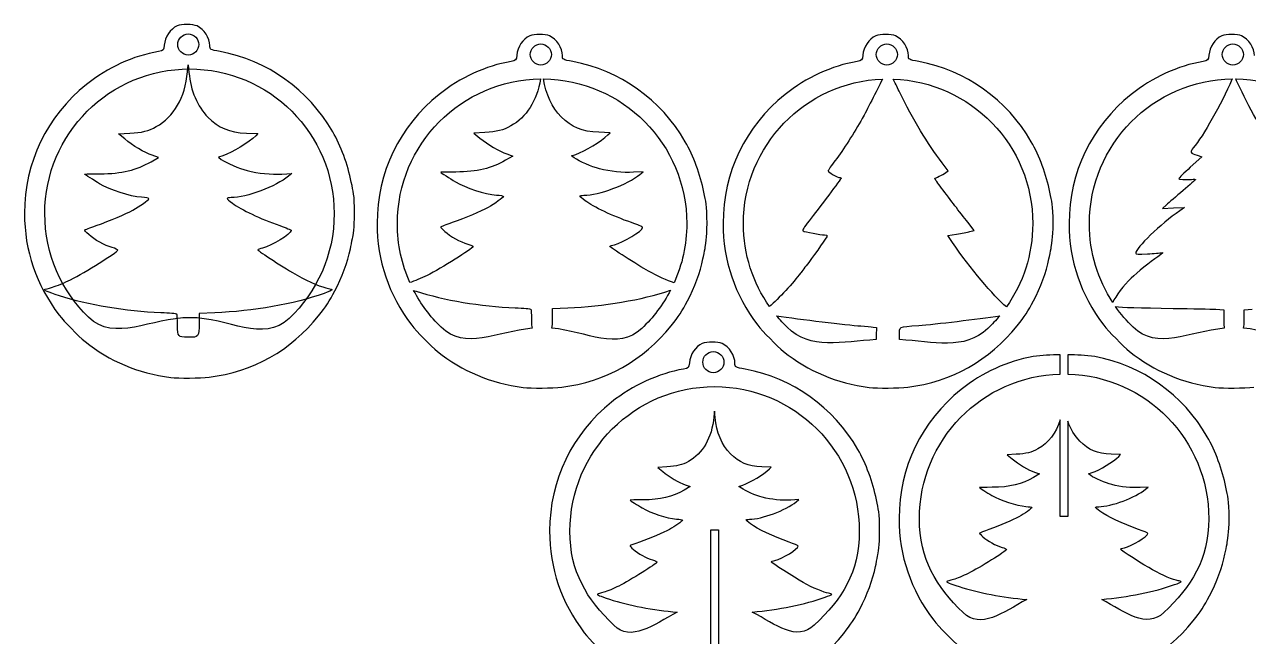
# Model space of a CAD drawing. Extents: x 0 to 701, y 0 to 378.
# Drawn here: x 0.1 to 328.5, y 214.3 to 378.4 of the extents above; entities that cross this region are included whole.
import ezdxf

# ---------------------------------------------------------------- set-up
doc = ezdxf.new("R2010")
doc.units = 0
doc.layers.add('Calque_1', color=7, linetype='CONTINUOUS')

msp = doc.modelspace()

# ---------------------------------------------------------------- linework, layer by layer
at = {"layer": 'Calque_1', "color": 7}
for p, q in [((43.736355, 378.442279), (43.736355, 378.442279)), ((44.020308, 375.895223), (44.020308, 375.895223)), ((138.318438, 375.76315), (138.318438, 375.76315)), ((231.143632, 375.763152), (231.143632, 375.763152)), ((323.968806, 375.763152), (323.968806, 375.763152)), ((138.602389, 373.216094), (138.602389, 373.216094)), ((231.427585, 373.216095), (231.427585, 373.216095)), ((324.252759, 373.216095), (324.252759, 373.216095)), ((43.844759, 365.731521), (44.042591, 367.587637)), ((44.042591, 367.587637), (44.221963, 365.533768)), ((44.358018, 366.514749), (44.358018, 366.514749)), ((138.504901, 363.830206), (138.504901, 363.830206)), ((139.302212, 363.830979), (139.302212, 363.830979)), ((230.260828, 363.803899), (230.260828, 363.803899)), ((233.143676, 363.808542), (233.143676, 363.808542)), ((324.087957, 363.829045), (324.087957, 363.829037)), ((325.016799, 363.830206), (325.016799, 363.830206)), ((25.326477, 349.103028), (28.32397, 349.264059)), ((26.986344, 347.729175), (25.326477, 349.103028)), ((59.632327, 349.292957), (62.714476, 349.158765)), ((62.714476, 349.158765), (62.130228, 348.590601)), ((123.583497, 349.482508), (120.655774, 349.325059)), ((120.655774, 349.325059), (122.277086, 347.983057)), ((157.174551, 349.379603), (154.164041, 349.510747)), ((156.603939, 348.824466), (157.174551, 349.379603)), ((34.046452, 341.635589), (36.000115, 342.779226)), ((36.000115, 342.779226), (34.376773, 343.346459)), ((53.324688, 343.243106), (52.097466, 342.825337)), ((52.097466, 342.825337), (52.884259, 342.265096)), ((131.081145, 343.148135), (129.173172, 342.031284)), ((129.49581, 343.7025), (131.081145, 343.148135)), ((146.804501, 343.193396), (148.003366, 343.601528)), ((147.573183, 342.645996), (146.804501, 343.193396)), ((315.914088, 342.964758), (312.844775, 340.137617)), ((314.710967, 343.357028), (315.914088, 342.964758)), ((69.164626, 338.326017), (71.78741, 338.475204)), ((71.78741, 338.475204), (70.913149, 337.742166)), ((166.036637, 338.944174), (163.47488, 338.798717)), ((165.182848, 338.228491), (166.036637, 338.944174)), ((247.88945, 339.189828), (246.277035, 341.317534)), ((247.24224, 338.692332), (247.88945, 339.189828)), ((306.464366, 330.09446), (305.400126, 329.107206)), ((305.400126, 329.107206), (308.334427, 329.219393)), ((308.334427, 329.219393), (311.268339, 329.331193)), ((311.268339, 329.331193), (310.002547, 328.465025)), ((254.889213, 323.209601), (253.156487, 325.367093)), ((247.770297, 321.843227), (250.151394, 322.185206)), ((249.053111, 319.961561), (247.770297, 321.843227)), ((253.710851, 322.868394), (254.889213, 323.209601)), ((104.492175, 307.11603), (104.492175, 307.11603)), ((173.39463, 307.132271), (173.39463, 307.132271)), ((141.760291, 302.281877), (145.847033, 302.43507)), ((141.760291, 299.69033), (141.760291, 302.281877)), ((292.802176, 302.74378), (292.802176, 302.74378)), ((51.117296, 301.097129), (46.933324, 300.940079)), ((46.933324, 300.940079), (46.933324, 298.286931)), ((201.848241, 300.291116), (201.848223, 300.291116)), ((261.703673, 300.314715), (261.703673, 300.314715)), ((319.649564, 302.028872), (321.837232, 301.89386)), ((321.837232, 301.89386), (321.837232, 299.314693)), ((327.276808, 301.89386), (329.464477, 302.028872)), ((327.276808, 299.314693), (327.276808, 301.89386)), ((227.772187, 297.278673), (228.648801, 297.142112)), ((228.648801, 297.142112), (228.608181, 294.994678)), ((41.573371, 295.011407), (41.573371, 295.011407)), ((184.610843, 293.227463), (184.610843, 293.227463)), ((184.894794, 290.680407), (184.894794, 290.680407)), ((277.957935, 284.665082), (277.957935, 289.852429)), ((277.957935, 289.852429), (277.957935, 289.852429)), ((280.005949, 289.846626), (280.005949, 284.665082)), ((185.23252, 281.299933), (185.23252, 281.299933)), ((185.200797, 274.675805), (185.039865, 273.164749)), ((185.346642, 273.003817), (185.200797, 274.675805)), ((277.957935, 246.427894), (277.957935, 272.41569)), ((280.005949, 272.039277), (280.005949, 246.427894)), ((266.154587, 263.138893), (263.714688, 263.007749)), ((263.714688, 263.007749), (265.065974, 261.889348)), ((294.149774, 263.05301), (291.640629, 263.162491)), ((293.674329, 262.590718), (294.149774, 263.05301)), ((172.405163, 259.760204), (169.965265, 259.62906)), ((169.965265, 259.62906), (171.316552, 258.51066)), ((200.400351, 259.674321), (197.891206, 259.783802)), ((199.924906, 259.21203), (200.400351, 259.674321)), ((272.403463, 257.860249), (270.813101, 256.929088)), ((271.081965, 258.321766), (272.403463, 257.860249)), ((285.507034, 257.897774), (286.506283, 258.23782)), ((286.147668, 257.441672), (285.507034, 257.897774)), ((178.654041, 254.481561), (177.063677, 253.5504)), ((177.332542, 254.943078), (178.654041, 254.481561)), ((191.757612, 254.519085), (192.75686, 254.859132)), ((192.398244, 254.062983), (191.757612, 254.519085)), ((301.535619, 254.356497), (299.400564, 254.235025)), ((300.823806, 253.759968), (301.535619, 254.356497)), ((207.786199, 250.977808), (205.651142, 250.856336)), ((207.074384, 250.381279), (207.786199, 250.977808)), ((280.005949, 246.427894), (277.957935, 246.427894)), ((184.208513, 198.370871), (184.208513, 242.850747)), ((184.208513, 242.850747), (186.256526, 242.850747)), ((186.256526, 242.850747), (186.256526, 198.384411))]:
    msp.add_line(p, q, dxfattribs=at)
for points in [[(41.041909, 378.049621), (39.218437, 377.267995), (37.787222, 375.121564), (37.582259, 372.861115)], [(43.736355, 378.442279), (42.700746, 378.44426), (41.657808, 378.313627), (41.041909, 378.049621)], [(46.386691, 378.039563), (45.800146, 378.305841), (44.771944, 378.440322), (43.736355, 378.442279)], [(49.811539, 372.769817), (49.811539, 374.834653), (48.290381, 377.17533), (46.386691, 378.039563)], [(41.190462, 373.065375), (41.190388, 373.81592), (41.488508, 374.535745), (42.019223, 375.06646)], [(42.019223, 375.06646), (42.549938, 375.597176), (43.269764, 375.895296), (44.020308, 375.895223)], [(44.020308, 375.895223), (44.770784, 375.895191), (45.490507, 375.597024), (46.021137, 375.06632)], [(46.021137, 375.06632), (46.551766, 374.535616), (46.849832, 373.815851), (46.849758, 373.065375)], [(135.623988, 375.370492), (133.80053, 374.588866), (132.369311, 372.442434), (132.16434, 370.181986)], [(138.318438, 375.76315), (137.282839, 375.765131), (136.239889, 375.634497), (135.623988, 375.370492)], [(140.968786, 375.360434), (140.382239, 375.626711), (139.354037, 375.761193), (138.318438, 375.76315)], [(144.393617, 370.090687), (144.393617, 372.155524), (142.872478, 374.496201), (140.968786, 375.360434)], [(228.449184, 375.370494), (226.625726, 374.588868), (225.194505, 372.442437), (224.989534, 370.181987)], [(231.143632, 375.763152), (230.108033, 375.765113), (229.065085, 375.6345), (228.449184, 375.370494)], [(233.79398, 375.360436), (233.207433, 375.626714), (232.179233, 375.761195), (231.143632, 375.763152)], [(237.218813, 370.090689), (237.218813, 372.155526), (235.697672, 374.496203), (233.79398, 375.360436)], [(321.274358, 375.370494), (319.4509, 374.588868), (318.019679, 372.442437), (317.814709, 370.181987)], [(323.968806, 375.763152), (322.933207, 375.765113), (321.890259, 375.6345), (321.274358, 375.370494)], [(326.619154, 375.360436), (326.032607, 375.626714), (325.004405, 375.761195), (323.968806, 375.763152)], [(330.043987, 370.090689), (330.043987, 372.155526), (328.522846, 374.496203), (326.619154, 375.360436)], [(36.045672, 371.210788), (29.315568, 370.042141), (22.330965, 366.841983), (16.733823, 362.363015)], [(37.582259, 372.861115), (37.464427, 371.561627), (37.348358, 371.436992), (36.045672, 371.210788)], [(42.01936, 371.064539), (41.488656, 371.595171), (41.190491, 372.314897), (41.190462, 373.065375)], [(44.020308, 370.235913), (43.26983, 370.23584), (42.550064, 370.533907), (42.01936, 371.064539)], [(46.849758, 373.065375), (46.849698, 371.502736), (45.582947, 370.23598), (44.020308, 370.235913)], [(52.58452, 371.187964), (49.842339, 371.696475), (49.811539, 371.714036), (49.811539, 372.769817)], [(82.768929, 349.672598), (76.231706, 361.008964), (65.245098, 368.840171), (52.58452, 371.187964)], [(135.772541, 370.386245), (135.772467, 371.13679), (136.070588, 371.856616), (136.601303, 372.387331)], [(136.601303, 372.387331), (137.132019, 372.918047), (137.851844, 373.216167), (138.602389, 373.216094)], [(138.602389, 373.216094), (139.352867, 373.216065), (140.072594, 372.917899), (140.603226, 372.387195)], [(140.603226, 372.387195), (141.133858, 371.85649), (141.431925, 371.136723), (141.431852, 370.386245)], [(228.597737, 370.386247), (228.597584, 371.949192), (229.86464, 373.216248), (231.427585, 373.216095)], [(231.427585, 373.216095), (232.99038, 373.216034), (234.2572, 371.949041), (234.257047, 370.386247)], [(321.422911, 370.386247), (321.422838, 371.136792), (321.720958, 371.856618), (322.251673, 372.387333)], [(322.251673, 372.387333), (322.782389, 372.918048), (323.502214, 373.216169), (324.252759, 373.216095)], [(324.252759, 373.216095), (325.003237, 373.216066), (325.722963, 372.9179), (326.253594, 372.387196)], [(326.253594, 372.387196), (326.784226, 371.856491), (327.082293, 371.136725), (327.08222, 370.386247)], [(130.627749, 368.53166), (123.897654, 367.363013), (116.913054, 364.162855), (111.31592, 359.683888)], [(132.16434, 370.181986), (132.046507, 368.882498), (131.930436, 368.757864), (130.627749, 368.53166)], [(136.60144, 368.385409), (136.070735, 368.916041), (135.77257, 369.635767), (135.772541, 370.386245)], [(138.602389, 367.556783), (137.851911, 367.55671), (137.132144, 367.854777), (136.60144, 368.385409)], [(141.431852, 370.386245), (141.431791, 368.823602), (140.165033, 367.556844), (138.602389, 367.556783)], [(147.166597, 368.508834), (144.424424, 369.017346), (144.393617, 369.034906), (144.393617, 370.090687)], [(177.351002, 346.993477), (170.813795, 358.329836), (159.827185, 366.161041), (147.166597, 368.508834)], [(223.452945, 368.531661), (216.72285, 367.363015), (209.738248, 364.162856), (204.141116, 359.683888)], [(224.989534, 370.181987), (224.871701, 368.8825), (224.755632, 368.757865), (223.452945, 368.531661)], [(231.427585, 367.556785), (229.864791, 367.556633), (228.597798, 368.823453), (228.597737, 370.386247)], [(234.257047, 370.386247), (234.256984, 368.823604), (232.990227, 367.556847), (231.427585, 367.556785)], [(239.991793, 368.508837), (237.24962, 369.017348), (237.218813, 369.034909), (237.218813, 370.090689)], [(270.176198, 346.993479), (263.63899, 358.329838), (252.652381, 366.161044), (239.991793, 368.508837)], [(316.278119, 368.531661), (309.548024, 367.363015), (302.563422, 364.162856), (296.966289, 359.683888)], [(317.814709, 370.181987), (317.696875, 368.8825), (317.580806, 368.757865), (316.278119, 368.531661)], [(322.25181, 368.385411), (321.721106, 368.916043), (321.42294, 369.635769), (321.422911, 370.386247)], [(324.252759, 367.556785), (323.502281, 367.556712), (322.782514, 367.854779), (322.25181, 368.385411)], [(327.08222, 370.386247), (327.082159, 368.823604), (325.815402, 367.556847), (324.252759, 367.556785)], [(5.542489, 327.699203), (5.542489, 349.136522), (22.920699, 366.514749), (44.358018, 366.514749)], [(35.441499, 351.033636), (40.205539, 353.69031), (43.101085, 358.754827), (43.844759, 365.731521)], [(44.221963, 365.533768), (44.639, 360.758341), (46.487132, 356.398225), (49.292299, 353.572062)], [(44.358018, 366.514749), (65.795356, 366.514749), (83.173566, 349.136522), (83.173566, 327.699203)], [(16.733823, 362.363015), (6.092767, 353.847756), (0.111527, 341.422902), (0.099049, 327.807527)], [(100.124576, 325.020084), (100.124576, 346.311857), (117.268485, 363.596438), (138.504901, 363.830206)], [(138.504901, 363.830206), (137.509433, 357.909678), (134.78365, 353.579862), (130.535678, 351.210978)], [(139.302212, 363.830979), (160.572477, 363.636248), (177.755653, 346.336352), (177.755653, 325.020082)], [(144.064402, 353.690334), (141.629967, 356.14298), (139.935987, 359.779132), (139.302212, 363.830979)], [(192.949772, 325.020084), (192.949772, 345.953342), (209.521158, 363.013068), (230.260828, 363.803899)], [(230.260828, 363.803899), (228.689639, 360.604896), (225.955544, 355.246996), (224.846399, 353.247772)], [(233.143676, 363.808542), (253.942278, 363.082267), (270.580849, 345.99578), (270.580849, 325.020084)], [(234.728623, 360.580618), (234.140412, 361.770601), (233.609947, 362.853544), (233.143676, 363.808542)], [(285.774945, 325.020084), (285.774945, 346.289407), (302.882567, 363.559617), (324.087957, 363.829045)], [(324.003623, 363.645281), (321.120406, 356.978709), (316.317057, 348.500976), (313.636669, 345.348561)], [(324.087957, 363.829037), (324.059835, 363.770378), (324.031682, 363.710157), (324.003623, 363.645281)], [(325.016799, 363.830206), (346.257402, 363.601261), (363.406021, 346.314885), (363.406021, 325.020084)], [(326.129782, 361.5377), (325.6996, 362.462054), (325.299112, 363.281892), (325.016799, 363.830206)], [(335.409672, 345.475845), (333.07451, 348.243953), (329.176836, 354.990317), (326.129782, 361.5377)], [(111.31592, 359.683888), (100.674846, 351.168635), (94.693611, 338.743785), (94.681132, 325.128402)], [(204.141116, 359.683888), (193.500042, 351.168635), (187.518805, 338.743787), (187.506326, 325.128404)], [(246.277035, 341.317534), (242.247231, 346.635612), (238.681667, 352.583416), (234.728623, 360.580618)], [(296.966289, 359.683888), (286.325216, 351.168635), (280.343979, 338.743787), (280.3315, 325.128404)], [(49.292299, 353.572062), (52.194381, 350.648232), (54.97984, 349.495504), (59.632327, 349.292957)], [(154.164041, 349.510747), (149.619699, 349.708595), (146.899026, 350.834473), (144.064402, 353.690334)], [(224.846399, 353.247772), (222.772366, 349.509351), (219.720113, 344.772781), (217.585506, 341.980606)], [(28.32397, 349.264059), (31.620034, 349.441114), (33.362694, 349.874372), (35.441499, 351.033636)], [(62.130228, 348.590601), (60.280611, 346.791848), (55.855944, 344.10477), (53.324688, 343.243106)], [(87.769028, 336.138849), (86.797297, 340.924498), (84.984679, 345.830178), (82.768929, 349.672598)], [(130.535678, 351.210978), (128.505197, 350.078675), (126.802959, 349.655457), (123.583497, 349.482508)], [(148.003366, 343.601528), (150.475771, 344.443177), (154.797315, 347.06752), (156.603939, 348.824466)], [(34.376773, 343.346459), (32.316805, 344.066285), (29.12453, 345.959379), (26.986344, 347.729175)], [(122.277086, 347.983057), (124.365584, 346.2544), (127.483726, 344.405579), (129.49581, 343.7025)], [(182.35111, 333.459724), (181.379382, 338.245371), (179.566768, 343.151053), (177.351002, 346.993477)], [(275.176306, 333.459725), (274.204578, 338.245373), (272.391964, 343.151055), (270.176198, 346.993479)], [(313.636669, 345.348561), (312.689228, 344.23427), (312.831779, 343.969639), (314.710967, 343.357028)], [(20.393127, 338.386904), (26.221457, 338.421645), (30.154989, 339.357606), (34.046452, 341.635589)], [(52.884259, 342.265096), (54.232225, 341.305248), (57.709681, 339.797321), (59.797498, 339.267325)], [(129.173172, 342.031284), (125.372176, 339.806248), (121.52995, 338.891844), (115.8371, 338.857909)], [(154.325359, 339.717885), (152.286074, 340.235571), (148.889814, 341.708465), (147.573183, 342.645996)], [(217.585506, 341.980606), (216.54628, 340.621245), (215.696104, 339.351937), (215.696104, 339.160041)], [(16.209155, 338.307201), (16.209155, 338.337327), (18.091949, 338.373197), (20.393127, 338.386904)], [(20.235998, 335.724506), (18.768874, 336.593578), (16.209155, 338.235301), (16.209155, 338.307201)], [(59.797498, 339.267325), (62.816759, 338.500854), (66.222078, 338.158668), (69.164626, 338.326017)], [(115.8371, 338.857909), (113.589403, 338.844519), (111.750359, 338.809576), (111.750359, 338.78015)], [(111.750359, 338.78015), (111.750359, 338.709919), (114.250506, 337.106326), (115.683519, 336.257465)], [(150.150802, 332.612122), (154.128418, 332.612122), (161.985786, 335.547905), (165.182848, 338.228491)], [(163.47488, 338.798717), (160.600729, 338.635252), (157.27444, 338.969242), (154.325359, 339.717885)], [(215.696104, 339.160041), (215.696104, 338.809405), (218.247486, 337.373542), (218.87064, 337.373542)], [(245.449552, 337.716682), (246.079803, 337.97966), (246.886413, 338.418726), (247.24224, 338.692332)], [(312.844775, 340.137617), (311.156667, 338.582567), (309.775464, 337.226831), (309.775464, 337.125172)], [(31.508778, 332.077937), (28.268412, 332.345273), (23.1402, 334.004169), (20.235998, 335.724506)], [(70.913149, 337.742166), (67.640002, 334.997767), (59.595744, 331.992272), (55.523463, 331.992272)], [(88.617026, 327.713523), (88.615045, 333.020751), (88.307858, 333.485225), (87.769028, 336.138849)], [(115.683519, 336.257465), (118.52022, 334.577124), (123.529534, 332.956806), (126.694589, 332.695686)], [(219.204111, 337.256324), (219.204111, 337.102131), (213.123679, 329.026595), (210.586903, 325.81159)], [(218.87064, 337.373542), (219.054041, 337.373542), (219.204111, 337.320744), (219.204111, 337.256324)], [(246.1339, 334.535182), (245.12619, 335.868174), (244.302128, 337.02192), (244.302524, 337.098874)], [(244.302524, 337.098874), (244.303118, 337.17583), (244.819299, 337.453703), (245.449552, 337.716682)], [(309.775464, 337.125172), (309.775464, 336.919767), (311.421428, 336.808377), (313.145748, 336.896928)], [(314.268791, 336.842768), (314.268791, 336.781217), (312.752484, 335.459702), (310.898891, 333.906148)], [(313.145748, 336.896928), (313.763612, 336.928659), (314.268791, 336.904316), (314.268791, 336.842768)], [(29.198232, 328.657941), (31.004829, 329.641914), (33.444655, 331.397527), (33.444655, 331.713548)], [(33.444655, 331.713548), (33.444655, 331.826111), (32.573524, 331.990093), (31.508778, 332.077937)], [(55.523463, 331.992272), (54.920419, 331.992272), (54.427007, 331.898743), (54.427007, 331.784437)], [(54.427007, 331.784437), (54.427007, 331.670131), (55.073349, 331.096362), (55.863312, 330.509381)], [(128.585151, 332.339778), (128.585151, 332.031102), (126.202284, 330.316267), (124.437674, 329.355187)], [(126.694589, 332.695686), (127.734569, 332.609886), (128.585151, 332.449731), (128.585151, 332.339778)], [(149.079985, 332.409023), (149.079985, 332.520671), (149.561779, 332.612122), (150.150802, 332.612122)], [(150.482723, 331.163735), (149.711126, 331.737065), (149.079985, 332.297367), (149.079985, 332.409023)], [(183.199097, 325.034396), (183.197077, 330.34163), (182.889927, 330.806108), (182.35111, 333.459724)], [(249.694518, 329.817867), (248.743748, 331.079397), (247.141605, 333.202193), (246.1339, 334.535182)], [(276.024293, 325.034398), (276.022281, 330.341632), (275.715124, 330.80611), (275.176306, 333.459725)], [(310.898891, 333.906148), (309.0453, 332.352591), (307.049713, 330.63739), (306.464366, 330.09446)], [(19.331531, 324.482605), (23.151748, 325.847169), (27.123131, 327.527754), (29.198232, 328.657941)], [(55.863312, 330.509381), (58.267526, 328.722928), (63.313915, 326.341928), (68.602583, 324.498649)], [(124.437674, 329.355187), (122.410803, 328.251268), (118.531742, 326.609788), (114.800328, 325.276957)], [(162.925933, 325.292816), (157.760189, 327.093237), (152.831066, 329.418827), (150.482723, 331.163735)], [(253.156487, 325.367093), (252.203336, 326.553615), (250.645289, 328.556335), (249.694518, 329.817867)], [(310.002547, 328.465025), (304.866817, 324.950617), (298.186818, 318.50028), (298.186818, 317.055493)], [(0.099049, 327.807527), (0.08974, 317.73628), (3.189397, 308.61872), (9.387048, 300.486241)], [(17.28008, 299.888149), (10.039352, 306.939244), (5.542489, 316.79414), (5.542489, 327.699203)], [(83.173566, 327.699203), (83.173566, 316.62073), (78.532646, 306.626096), (71.08858, 299.553906)], [(88.074254, 320.98649), (88.255013, 321.874696), (88.618412, 323.887365), (88.617026, 327.713523)], [(94.681132, 325.128402), (94.671902, 315.057167), (97.771492, 305.939607), (103.969147, 297.807116)], [(114.800328, 325.276957), (113.190037, 324.701771), (111.817455, 324.184807), (111.750359, 324.127996)], [(165.902785, 323.978667), (165.909321, 324.128363), (164.56977, 324.719887), (162.925933, 325.292816)], [(187.506326, 325.128404), (187.497096, 315.057169), (190.596686, 305.939607), (196.794341, 297.807118)], [(210.586903, 325.81159), (209.124489, 323.958185), (208.69002, 323.231959), (208.947796, 323.072653)], [(280.3315, 325.128404), (280.322266, 315.057169), (283.42186, 305.939609), (289.619515, 297.807118)], [(17.308701, 322.088453), (16.635263, 322.700034), (16.140464, 323.248015), (16.209155, 323.306188)], [(16.209155, 323.306188), (16.277846, 323.364341), (17.682915, 323.893743), (19.331531, 324.482605)], [(23.620738, 318.587803), (21.577289, 319.173021), (18.858916, 320.680631), (17.308701, 322.088453)], [(71.650386, 323.153515), (71.609346, 322.210286), (66.399489, 319.021378), (63.948234, 318.439092)], [(68.602583, 324.498649), (70.285544, 323.912084), (71.65708, 323.306782), (71.650386, 323.153515)], [(103.486352, 309.202335), (101.327586, 314.033818), (100.124576, 319.386199), (100.124576, 325.020084)], [(111.750359, 324.127996), (111.683264, 324.071188), (112.166492, 323.535787), (112.824271, 322.938415)], [(112.824271, 322.938415), (114.338459, 321.56332), (116.993635, 320.091), (118.989587, 319.519386)], [(158.379606, 319.373927), (160.773892, 319.942675), (165.862698, 323.057358), (165.902785, 323.978667)], [(177.755653, 325.020082), (177.755653, 319.361532), (176.542636, 313.986925), (174.366025, 309.138889)], [(182.656339, 318.307365), (182.837086, 319.195575), (183.200483, 321.208252), (183.199097, 325.034396)], [(199.958433, 302.770088), (195.542854, 309.07072), (192.949772, 316.74216), (192.949772, 325.020084)], [(208.947796, 323.072653), (209.373718, 322.809436), (213.741739, 321.992552), (214.722776, 321.992552)], [(214.722776, 321.992552), (215.109672, 321.992552), (215.426079, 321.895418), (215.426079, 321.776687)], [(250.151394, 322.185206), (251.461025, 322.373228), (253.06271, 322.680657), (253.710851, 322.868394)], [(270.580849, 325.020084), (270.580849, 316.694931), (267.959566, 308.982188), (263.49791, 302.661381)], [(275.481535, 318.307367), (275.662281, 319.195577), (276.02568, 321.208254), (276.024293, 325.034398)], [(292.035041, 303.876485), (288.076147, 309.959816), (285.774945, 317.220991), (285.774945, 325.020084)], [(25.120108, 317.884357), (25.165962, 318.021937), (24.491256, 318.338492), (23.620738, 318.587803)], [(87.514093, 318.21351), (87.678015, 319.030549), (87.930158, 320.27839), (88.074254, 320.98649)], [(120.454222, 318.83233), (120.255764, 318.236969), (111.862813, 312.994854), (108.090706, 311.110306)], [(118.989587, 319.519386), (119.83987, 319.275876), (120.499013, 318.966717), (120.454222, 318.83233)], [(157.131224, 318.937553), (157.131224, 319.014529), (157.692966, 319.210818), (158.379606, 319.373927)], [(167.472645, 312.277062), (164.589686, 313.866496), (157.131224, 318.670168), (157.131224, 318.937553)], [(215.426079, 321.776687), (215.426079, 321.471956), (212.421174, 317.132759), (210.461562, 314.607867)], [(263.49791, 302.661381), (260.024037, 305.602654), (253.74768, 313.075494), (249.053111, 319.961561)], [(12.462304, 309.978589), (16.324174, 311.90799), (24.916928, 317.274816), (25.120108, 317.884357)], [(63.948234, 318.439092), (63.245244, 318.272119), (62.670088, 318.070998), (62.670088, 317.992186)], [(62.670088, 317.992186), (62.670088, 317.718434), (70.305906, 312.800434), (73.257486, 311.17317)], [(83.373577, 306.958715), (85.236406, 310.47832), (86.832732, 314.81746), (87.514093, 318.21351)], [(177.955658, 304.279595), (179.818481, 307.799201), (181.414803, 312.138341), (182.096172, 315.534385)], [(182.096172, 315.534385), (182.260098, 316.351424), (182.512246, 317.599265), (182.656339, 318.307365)], [(270.780853, 304.279597), (272.643676, 307.799203), (274.239999, 312.138343), (274.921368, 315.534387)], [(274.921368, 315.534387), (275.085295, 316.351426), (275.337441, 317.599267), (275.481535, 318.307367)], [(304.099519, 316.132457), (302.109747, 314.748419), (298.62472, 311.943543), (296.983698, 310.40506)], [(298.186818, 317.055493), (298.186818, 316.835398), (298.929155, 316.803033), (301.320349, 316.919708)], [(301.320349, 316.919708), (303.043865, 317.003807), (304.773528, 317.138841), (305.163759, 317.219521)], [(305.163759, 317.219521), (305.718567, 317.334223), (305.486542, 317.097237), (304.099519, 316.132457)], [(174.366025, 309.138889), (172.59184, 309.719817), (169.949362, 310.911585), (167.472645, 312.277062)], [(210.461562, 314.607867), (209.555588, 313.440553), (208.571517, 312.154809), (208.274667, 311.750552)], [(7.591405, 307.976398), (8.690476, 308.28826), (10.882378, 309.189261), (12.462304, 309.978589)], [(73.257486, 311.17317), (76.526177, 309.371049), (80.083812, 307.859676), (81.644703, 307.610088)], [(108.090706, 311.110306), (106.613331, 310.372206), (104.598362, 309.539767), (103.486352, 309.202335)], [(208.274667, 311.750552), (206.445837, 309.260021), (202.292387, 304.808088), (199.958433, 302.770088)], [(296.983698, 310.40506), (294.960418, 308.508209), (292.74207, 305.521627), (292.035041, 303.876485)], [(9.464831, 305.662287), (6.220285, 306.722338), (5.223973, 307.136978), (5.475423, 307.32251)], [(5.475423, 307.32251), (5.540132, 307.370265), (6.492314, 307.664517), (7.591405, 307.976398)], [(36.691934, 301.105507), (27.142502, 301.483405), (17.122456, 303.160365), (9.464831, 305.662287)], [(80.467612, 306.299023), (72.394376, 303.435286), (61.374116, 301.482098), (51.117296, 301.097129)], [(78.99514, 300.288171), (80.922797, 302.69698), (81.930795, 304.232756), (83.373577, 306.958715)], [(82.653275, 307.261564), (82.653275, 307.158587), (81.669719, 306.725447), (80.467612, 306.299023)], [(81.644703, 307.610088), (82.199418, 307.521372), (82.653275, 307.36454), (82.653275, 307.261564)], [(104.492175, 307.11603), (104.710872, 307.0435), (104.918622, 306.974198), (105.162983, 306.894362)], [(111.862161, 297.209046), (108.909244, 300.084623), (106.413484, 303.426745), (104.492175, 307.11603)], [(105.162983, 306.894362), (112.642617, 304.450613), (122.429537, 302.812304), (131.75698, 302.443201)], [(145.847033, 302.43507), (155.399464, 302.793609), (165.627989, 304.545413), (173.39463, 307.132271)], [(173.39463, 307.132271), (171.39743, 303.293072), (168.779624, 299.828433), (165.670673, 296.874796)], [(131.75698, 302.443201), (133.971129, 302.355583), (135.849107, 302.18265), (135.930379, 302.058666)], [(173.577227, 297.609046), (175.50489, 300.017851), (176.512888, 301.553641), (177.955658, 304.279595)], [(266.402422, 297.609048), (268.330085, 300.017853), (269.338083, 301.553643), (270.780853, 304.279597)], [(292.802176, 302.74378), (294.569311, 302.535751), (298.976289, 302.417404), (308.238099, 302.290386)], [(297.512529, 297.209038), (295.77584, 298.900243), (294.198979, 300.754175), (292.802176, 302.74378)], [(308.238099, 302.290386), (313.311091, 302.220814), (318.446358, 302.103123), (319.649564, 302.028872)], [(9.387048, 300.486241), (10.66765, 298.805855), (14.578504, 294.817318), (16.337683, 293.397493)], [(44.499618, 299.777131), (33.967342, 299.777131), (24.27326, 293.078125), (17.28008, 299.888149)], [(40.964741, 300.711625), (40.881532, 300.838568), (38.958767, 301.015801), (36.691934, 301.105507)], [(41.12389, 297.990103), (41.119731, 299.359995), (41.04793, 300.584682), (40.964741, 300.711625)], [(71.08858, 299.553906), (64.128062, 292.94112), (54.858463, 299.777131), (44.499618, 299.777131)], [(49.620818, 283.834414), (61.409412, 285.305836), (71.551846, 290.98704), (78.99514, 300.288171)], [(135.930379, 302.058666), (136.011647, 301.934684), (136.081754, 300.738642), (136.085894, 299.400582)], [(136.085894, 299.400582), (136.090172, 298.045248), (136.132684, 297.369074), (136.270424, 296.949079)], [(141.583112, 296.969575), (141.7448, 297.512021), (141.760291, 298.361162), (141.760291, 299.69033)], [(201.848223, 300.291116), (208.075106, 299.376148), (220.630561, 297.832944), (224.466507, 297.577325)], [(204.687373, 297.209038), (203.686402, 298.183796), (202.739707, 299.213825), (201.848241, 300.291116)], [(239.983668, 297.694155), (244.360648, 298.024161), (255.895999, 299.447528), (261.703673, 300.314715)], [(261.703673, 300.314715), (260.703855, 299.104465), (259.633076, 297.955191), (258.495867, 296.874794)], [(321.837232, 299.314693), (321.837232, 298.038814), (321.857934, 297.372594), (321.94826, 296.95178)], [(327.151467, 296.977312), (327.259199, 297.497768), (327.276808, 298.24202), (327.276808, 299.314693)], [(41.573371, 295.011407), (41.214606, 295.407844), (41.130288, 295.966461), (41.12389, 297.990103)], [(46.933324, 298.286931), (46.933324, 294.670845), (46.821791, 294.523461), (44.085275, 294.523461)], [(103.969147, 297.807116), (105.249749, 296.126726), (109.160593, 292.138195), (110.91978, 290.718376)], [(136.270424, 296.949079), (126.833024, 296.003346), (118.228295, 291.00964), (111.862161, 297.209046)], [(165.670673, 296.874796), (159.27554, 290.799149), (150.93056, 296.072205), (141.583112, 296.969575)], [(144.202897, 281.155306), (155.991505, 282.626717), (166.133941, 288.307913), (173.577227, 297.609046)], [(196.794341, 297.807118), (198.074943, 296.126728), (201.985789, 292.138195), (203.744976, 290.718376)], [(228.608973, 293.903744), (219.318342, 293.385371), (210.987789, 291.07363), (204.687373, 297.209038)], [(224.466507, 297.577325), (225.802335, 297.488307), (227.289924, 297.353831), (227.772187, 297.278673)], [(234.856287, 295.062765), (234.856287, 297.533817), (234.339936, 297.268643), (239.983668, 297.694155)], [(258.495867, 296.874794), (252.241789, 290.933157), (243.961479, 293.344026), (234.83114, 293.894847)], [(237.028093, 281.155306), (248.816701, 282.626717), (258.959135, 288.307915), (266.402422, 297.609048)], [(289.619515, 297.807118), (290.900117, 296.126728), (294.810962, 292.138195), (296.570149, 290.718376)], [(321.94826, 296.95178), (312.500105, 296.013), (303.884829, 291.003628), (297.512529, 297.209038)], [(351.321041, 296.874794), (344.90727, 290.781441), (336.532016, 296.103062), (327.151467, 296.977312)], [(16.337683, 293.397493), (22.913152, 288.090523), (30.519557, 284.902031), (39.313827, 283.766317)], [(44.085275, 294.523461), (42.348637, 294.523461), (41.943762, 294.602115), (41.573371, 295.011407)], [(181.916393, 292.834805), (180.092921, 292.053179), (178.661706, 289.906748), (178.456744, 287.646299)], [(184.610843, 293.227463), (183.575234, 293.229444), (182.532292, 293.098811), (181.916393, 292.834805)], [(187.261191, 292.824747), (186.674646, 293.091025), (185.646433, 293.225507), (184.610843, 293.227463)], [(190.686022, 287.555001), (190.686022, 289.619837), (189.164881, 291.960514), (187.261191, 292.824747)], [(228.608181, 294.994678), (228.599941, 294.560861), (228.599248, 294.203234), (228.608973, 293.903744)], [(234.83114, 293.894847), (234.849243, 294.230795), (234.856287, 294.613066), (234.856287, 295.062765)], [(110.91978, 290.718376), (117.495244, 285.4114), (125.101644, 282.22292), (133.895904, 281.08722)], [(182.064946, 287.850559), (182.064793, 289.413504), (183.331849, 290.68056), (184.894794, 290.680407)], [(184.894794, 290.680407), (186.457585, 290.68034), (187.724409, 289.413349), (187.724257, 287.850559)], [(203.744976, 290.718376), (210.320437, 285.4114), (217.92684, 282.22291), (226.7211, 281.08722)], [(270.669577, 289.374662), (263.939474, 288.206016), (256.954888, 285.005857), (251.357747, 280.52689)], [(277.957935, 289.852429), (275.49138, 289.823087), (273.062299, 289.662417), (270.669577, 289.374662)], [(287.208426, 289.351837), (284.771774, 289.642128), (282.371654, 289.804643), (280.005949, 289.846626)], [(317.392829, 267.836479), (310.855623, 279.172837), (299.869003, 287.004043), (287.208426, 289.351837)], [(296.570149, 290.718376), (303.145612, 285.4114), (310.752014, 282.22291), (319.546275, 281.08722)], [(176.920154, 285.995974), (170.190051, 284.827327), (163.205467, 281.627169), (157.608325, 277.148201)], [(178.456744, 287.646299), (178.338912, 286.346811), (178.222841, 286.222178), (176.920154, 285.995974)], [(184.894794, 285.021097), (183.332, 285.020944), (182.065007, 286.287765), (182.064946, 287.850559)], [(187.724257, 287.850559), (187.724195, 286.287919), (186.457434, 285.021164), (184.894794, 285.021097)], [(193.459002, 285.973148), (190.716822, 286.481659), (190.686022, 286.49922), (190.686022, 287.555001)], [(223.643407, 264.45779), (217.1062, 275.794149), (206.11958, 283.625355), (193.459002, 285.973148)], [(39.313827, 283.766317), (41.438327, 283.49197), (47.180694, 283.529841), (49.620818, 283.834414)], [(240.166404, 245.863083), (240.166404, 266.958028), (256.993921, 284.122194), (277.957935, 284.665082)], [(280.005949, 284.665082), (300.96998, 284.122194), (317.797478, 266.958028), (317.797478, 245.863083)], [(133.895904, 281.08722), (136.020406, 280.812873), (141.762787, 280.850734), (144.202897, 281.155306)], [(146.416981, 242.484395), (146.416981, 263.921715), (163.795201, 281.299933), (185.23252, 281.299933)], [(185.23252, 281.299933), (206.669858, 281.299933), (224.048058, 263.921715), (224.048058, 242.484395)], [(226.7211, 281.08722), (228.845602, 280.812863), (234.587983, 280.85074), (237.028093, 281.155306)], [(251.357747, 280.52689), (240.716692, 272.011637), (234.735438, 259.586786), (234.72296, 245.971404)], [(319.546275, 281.08722), (321.670776, 280.812863), (327.413157, 280.85074), (329.853267, 281.155306)], [(157.608325, 277.148201), (146.967269, 268.632948), (140.986016, 256.208098), (140.973537, 242.592715)], [(185.039865, 273.164749), (184.43449, 267.485623), (182.077189, 263.363037), (178.199098, 261.200467)], [(189.47439, 263.26705), (187.190888, 265.567582), (185.686124, 269.116556), (185.346642, 273.003817)], [(277.957935, 272.41569), (276.845861, 268.843376), (274.812408, 266.176168), (271.948521, 264.579155)], [(283.223813, 266.645739), (281.832007, 268.047924), (280.731632, 269.915592), (280.005949, 272.039277)], [(291.640629, 263.162491), (287.853346, 263.327377), (285.586208, 264.2657), (283.223813, 266.645739)], [(322.392937, 254.302725), (321.421209, 259.088373), (319.608595, 263.994055), (317.392829, 267.836479)], [(197.891206, 259.783802), (194.103922, 259.948688), (191.836785, 260.887011), (189.47439, 263.26705)], [(228.643515, 250.924036), (227.671787, 255.709684), (225.859173, 260.615366), (223.643407, 264.45779)], [(271.948521, 264.579155), (270.256302, 263.635506), (268.837695, 263.283027), (266.154587, 263.138893)], [(178.199098, 261.200467), (176.506879, 260.256817), (175.088271, 259.904338), (172.405163, 259.760204)], [(265.065974, 261.889348), (266.80653, 260.448706), (269.40508, 258.907709), (271.081965, 258.321766)], [(286.506283, 258.23782), (288.566812, 258.939242), (292.168678, 261.126499), (293.674329, 262.590718)], [(171.316552, 258.51066), (173.057109, 257.070017), (175.655657, 255.52902), (177.332542, 254.943078)], [(192.75686, 254.859132), (194.817388, 255.560553), (198.419254, 257.747811), (199.924906, 259.21203)], [(270.813101, 256.929088), (267.645317, 255.074768), (264.4432, 254.312827), (259.69874, 254.284542)], [(291.775255, 255.001385), (290.0757, 255.43282), (287.244958, 256.660345), (286.147668, 257.441672)], [(177.063677, 253.5504), (173.895894, 251.69608), (170.693777, 250.934138), (165.949318, 250.905854)], [(198.025832, 251.622697), (196.326276, 252.054131), (193.495534, 253.281656), (192.398244, 254.062983)], [(259.69874, 254.284542), (257.825503, 254.273371), (256.292862, 254.244459), (256.292862, 254.219938)], [(256.292862, 254.219938), (256.292862, 254.161408), (258.376401, 252.82481), (259.57069, 252.117379)], [(288.295876, 249.079402), (291.610851, 249.079402), (298.159352, 251.525995), (300.823806, 253.759968)], [(299.400564, 254.235025), (297.005231, 254.098792), (294.233037, 254.377475), (291.775255, 255.001385)], [(323.240925, 245.877398), (323.238904, 251.184631), (322.931755, 251.649109), (322.392937, 254.302725)], [(165.949318, 250.905854), (164.07608, 250.894682), (162.543442, 250.86577), (162.543442, 250.841249)], [(162.543442, 250.841249), (162.543442, 250.782719), (164.626978, 249.446121), (165.821267, 248.73869)], [(194.546454, 245.700714), (197.86143, 245.700714), (204.40993, 248.147306), (207.074384, 250.381279)], [(205.651142, 250.856336), (203.255808, 250.720104), (200.483614, 250.998786), (198.025832, 251.622697)], [(229.491502, 242.498709), (229.489482, 247.805943), (229.182333, 248.270421), (228.643515, 250.924036)], [(259.57069, 252.117379), (261.934811, 250.717002), (266.109524, 249.366649), (268.747292, 249.149036)], [(165.821267, 248.73869), (168.18539, 247.338313), (172.3601, 245.987961), (174.997868, 245.770347)], [(266.866401, 246.365223), (265.177198, 245.445229), (261.944291, 244.077074), (258.834503, 242.966309)], [(270.322955, 248.852317), (270.322955, 248.595071), (268.337033, 247.166176), (266.866401, 246.365223)], [(268.747292, 249.149036), (269.614032, 249.07753), (270.322955, 248.94395), (270.322955, 248.852317)], [(287.4034, 248.910345), (287.4034, 249.003395), (287.804977, 249.079402), (288.295876, 249.079402)], [(288.572865, 247.872413), (287.929809, 248.350217), (287.4034, 248.817294), (287.4034, 248.910345)], [(298.942915, 242.979463), (294.637758, 244.479911), (290.529977, 246.418224), (288.572865, 247.872413)], [(176.573531, 245.473628), (176.573531, 245.216383), (174.58761, 243.787488), (173.116977, 242.986534)], [(174.997868, 245.770347), (175.864609, 245.698842), (176.573531, 245.565261), (176.573531, 245.473628)], [(193.653978, 245.531657), (193.653978, 245.624706), (194.055556, 245.700714), (194.546454, 245.700714)], [(194.823441, 244.493724), (194.180385, 244.971529), (193.653978, 245.438606), (193.653978, 245.531657)], [(205.193492, 239.600774), (200.888334, 241.101222), (196.780554, 243.039536), (194.823441, 244.493724)], [(234.72296, 245.971404), (234.71365, 235.900168), (237.813324, 226.782608), (244.010975, 218.650118)], [(251.903987, 220.657898), (244.663273, 227.708992), (240.166404, 234.958028), (240.166404, 245.863083)], [(317.797478, 245.863083), (317.797478, 234.784612), (313.156565, 227.73007), (305.712498, 220.657898)], [(322.698165, 239.150367), (322.878912, 240.038576), (323.242311, 242.051253), (323.240925, 245.877398)], [(140.973537, 242.592715), (140.964228, 232.52148), (144.063899, 223.40392), (150.261551, 215.271429)], [(158.154564, 217.27921), (150.913851, 224.330303), (146.416981, 231.57934), (146.416981, 242.484395)], [(173.116977, 242.986534), (171.427775, 242.06654), (168.194869, 240.698385), (165.085083, 239.58762)], [(224.048058, 242.484395), (224.048058, 231.405923), (219.407144, 224.351382), (211.963078, 217.27921)], [(228.948745, 235.771678), (229.129491, 236.659888), (229.492889, 238.672565), (229.491502, 242.498709)], [(256.292862, 242.008842), (256.236947, 241.9615), (256.639843, 241.515175), (257.188046, 241.017332)], [(258.834503, 242.966309), (257.492474, 242.486958), (256.34878, 242.056187), (256.292862, 242.008842)], [(257.188046, 241.017332), (258.449974, 239.871344), (260.662824, 238.644132), (262.326263, 238.167753)], [(295.154051, 238.047055), (297.149456, 238.521043), (301.39041, 241.116854), (301.423818, 241.884662)], [(301.423818, 241.884662), (301.429265, 242.009417), (300.312902, 242.501989), (298.942915, 242.979463)], [(162.543442, 238.630154), (162.487527, 238.582811), (162.890423, 238.136486), (163.438625, 237.638643)], [(165.085083, 239.58762), (163.743053, 239.108269), (162.599359, 238.677499), (162.543442, 238.630154)], [(163.438625, 237.638643), (164.700553, 236.492655), (166.913402, 235.265443), (168.57684, 234.789065)], [(201.40463, 234.668367), (203.400035, 235.142354), (207.640988, 237.738165), (207.674396, 238.505974)], [(207.674396, 238.505974), (207.679843, 238.630728), (206.563479, 239.123301), (205.193492, 239.600774)], [(263.546792, 237.595208), (263.381396, 237.099043), (256.386587, 232.730424), (253.242895, 231.159865)], [(262.326263, 238.167753), (263.034894, 237.964815), (263.584119, 237.707207), (263.546792, 237.595208)], [(294.113797, 237.683024), (294.113797, 237.747175), (294.581793, 237.911122), (295.154051, 238.047055)], [(302.732164, 232.132421), (300.329479, 233.457038), (294.113797, 237.46019), (294.113797, 237.683024)], [(322.137999, 236.377386), (322.301926, 237.194425), (322.554071, 238.442267), (322.698165, 239.150367)], [(169.797369, 234.216519), (169.631973, 233.720354), (162.637167, 229.351735), (159.493472, 227.781176)], [(168.57684, 234.789065), (169.285471, 234.586126), (169.834695, 234.328518), (169.797369, 234.216519)], [(200.364374, 234.304336), (200.364374, 234.368487), (200.832372, 234.532433), (201.40463, 234.668367)], [(208.982742, 228.753732), (206.580055, 230.078349), (200.364374, 234.081501), (200.364374, 234.304336)], [(228.388579, 232.998698), (228.552505, 233.815737), (228.804651, 235.063578), (228.948745, 235.771678)], [(317.997484, 225.122597), (319.860307, 228.642203), (321.45663, 232.981343), (322.137999, 236.377386)], [(224.248063, 221.743908), (226.110886, 225.263514), (227.70721, 229.602654), (228.388579, 232.998698)], [(253.242895, 231.159865), (251.95678, 230.517338), (250.172308, 229.783914), (249.277626, 229.530044)], [(309.559777, 229.231778), (308.28916, 229.434954), (305.39299, 230.665468), (302.732164, 232.132421)], [(159.493472, 227.781176), (158.207358, 227.138649), (156.422886, 226.405225), (155.528203, 226.151355)], [(215.810357, 225.853089), (214.539739, 226.056266), (211.643567, 227.28678), (208.982742, 228.753732)], [(247.555345, 228.99773), (247.350658, 228.84669), (248.16144, 228.509347), (250.80261, 227.646443)], [(249.277626, 229.530044), (248.382929, 229.276169), (247.608022, 229.0366), (247.555345, 228.99773)], [(250.80261, 227.646443), (255.973144, 225.957159), (262.466752, 224.732181), (268.967413, 224.187182)], [(289.089703, 224.208072), (296.095527, 224.81958), (303.168322, 226.237605), (308.601536, 228.16483)], [(308.601536, 228.16483), (309.580093, 228.511938), (310.380684, 228.864384), (310.380684, 228.948213)], [(310.380684, 228.948213), (310.380684, 229.032038), (310.011335, 229.159573), (309.559777, 229.231778)], [(153.805923, 225.619042), (153.601235, 225.468001), (154.412017, 225.130658), (157.053188, 224.267754)], [(155.528203, 226.151355), (154.633507, 225.897481), (153.8586, 225.657911), (153.805923, 225.619042)], [(157.053188, 224.267754), (162.223723, 222.578471), (168.717329, 221.353493), (175.217989, 220.808493)], [(195.340281, 220.829383), (202.346106, 221.440891), (209.4189, 222.858916), (214.852114, 224.786141)], [(214.852114, 224.786141), (215.830673, 225.133249), (216.631264, 225.485695), (216.631264, 225.569524)], [(216.631264, 225.569524), (216.631264, 225.653349), (216.261915, 225.780885), (215.810357, 225.853089)], [(268.967413, 224.187182), (262.445754, 220.659804), (256.572464, 216.111678), (251.903987, 220.657898)], [(305.712498, 220.657898), (301.076131, 216.253151), (295.414567, 220.727837), (289.089703, 224.208072)], [(313.619052, 218.452048), (315.54671, 220.860853), (316.55471, 222.396642), (317.997484, 225.122597)], [(175.217989, 220.808493), (168.696331, 217.281115), (162.823042, 212.732989), (158.154564, 217.27921)], [(211.963078, 217.27921), (207.32671, 212.874463), (201.665145, 217.349148), (195.340281, 220.829383)], [(219.869632, 215.073359), (221.797289, 217.482164), (222.805289, 219.017954), (224.248063, 221.743908)], [(244.010975, 218.650118), (245.291577, 216.969727), (249.202428, 212.981197), (250.961607, 211.561377)], [(284.244725, 201.998308), (296.03332, 203.469731), (306.175758, 209.150914), (313.619052, 218.452048)], [(150.261551, 215.271429), (151.542153, 213.591038), (155.453006, 209.602508), (157.212185, 208.182688)], [(190.495302, 198.619619), (202.283896, 200.091042), (212.426338, 205.772226), (219.869632, 215.073359)]]:
    msp.add_open_spline(points, degree=3, dxfattribs=at)

doc.saveas('drawing.dxf')
